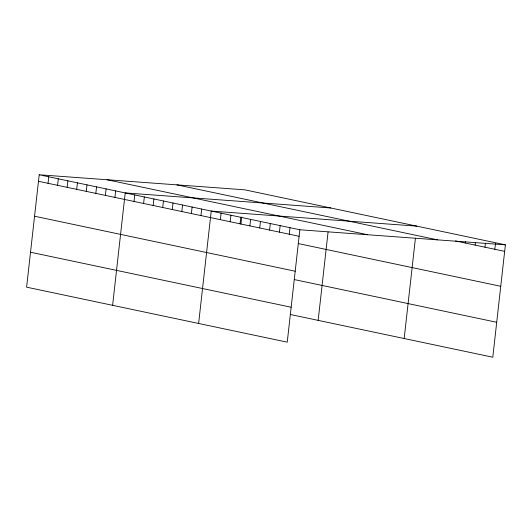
<?xml version="1.0" encoding="UTF-8"?>
<svg xmlns="http://www.w3.org/2000/svg" width="532" height="532" viewBox="0 0 532 532"><rect width="100%" height="100%" fill="white"/><g stroke="black" fill="none" stroke-linecap="round" stroke-linejoin="round"><path stroke-width="0.8" d="M39.208 174.775L26.6 287.167L287.24 342.169L299.849 229.771L39.208 174.775L244.76 189.831L505.4 244.833L492.792 357.225L290.292 314.492M48.033 183.307L48.764 176.79M57.589 185.322L58.321 178.805M67.145 187.337L67.877 180.82M76.701 189.352L77.433 182.842M86.257 191.374L86.989 184.857M95.82 193.389L96.551 186.872M105.376 195.404L106.107 188.887M114.932 197.425L115.663 190.908M112.611 305.321L125.22 192.923L330.771 207.979M134.044 201.455L134.776 194.938M143.6 203.47L144.332 196.953M153.156 205.492L153.888 198.975M162.712 207.507L163.444 200.99M172.268 209.522L173 203.005M181.831 211.537L182.562 205.02M191.387 213.558L192.118 207.041M200.943 215.573L201.675 209.056M198.622 323.469L211.231 211.071L416.782 226.133M220.348 219.669L221.079 213.152M230.19 221.744L230.921 215.227M240.038 223.826L240.77 217.309M240.91 224.138L241.714 216.996M249.887 225.9L250.612 219.383M259.729 227.975L260.461 221.465M269.578 230.057L270.309 223.54M279.426 232.132L280.151 225.615M289.268 234.213L290 227.696M318.163 320.377L328.078 231.965M404.174 338.525L415.426 238.203M465.281 243.038L465.467 241.408M475.129 245.112L475.402 242.672M484.978 247.194L485.43 243.117M494.82 249.269L495.465 243.57M299.849 229.771L505.4 244.833M455.439 240.956L504.668 251.35M176.93 184.863L437.57 239.865M107.038 179.743L367.678 234.745M38.477 181.286L299.117 236.288M298.246 243.556L500.752 286.289M34.56 216.231L295.2 271.227M294.209 279.553L496.715 322.286M30.517 252.228L291.157 307.23"/></g></svg>
